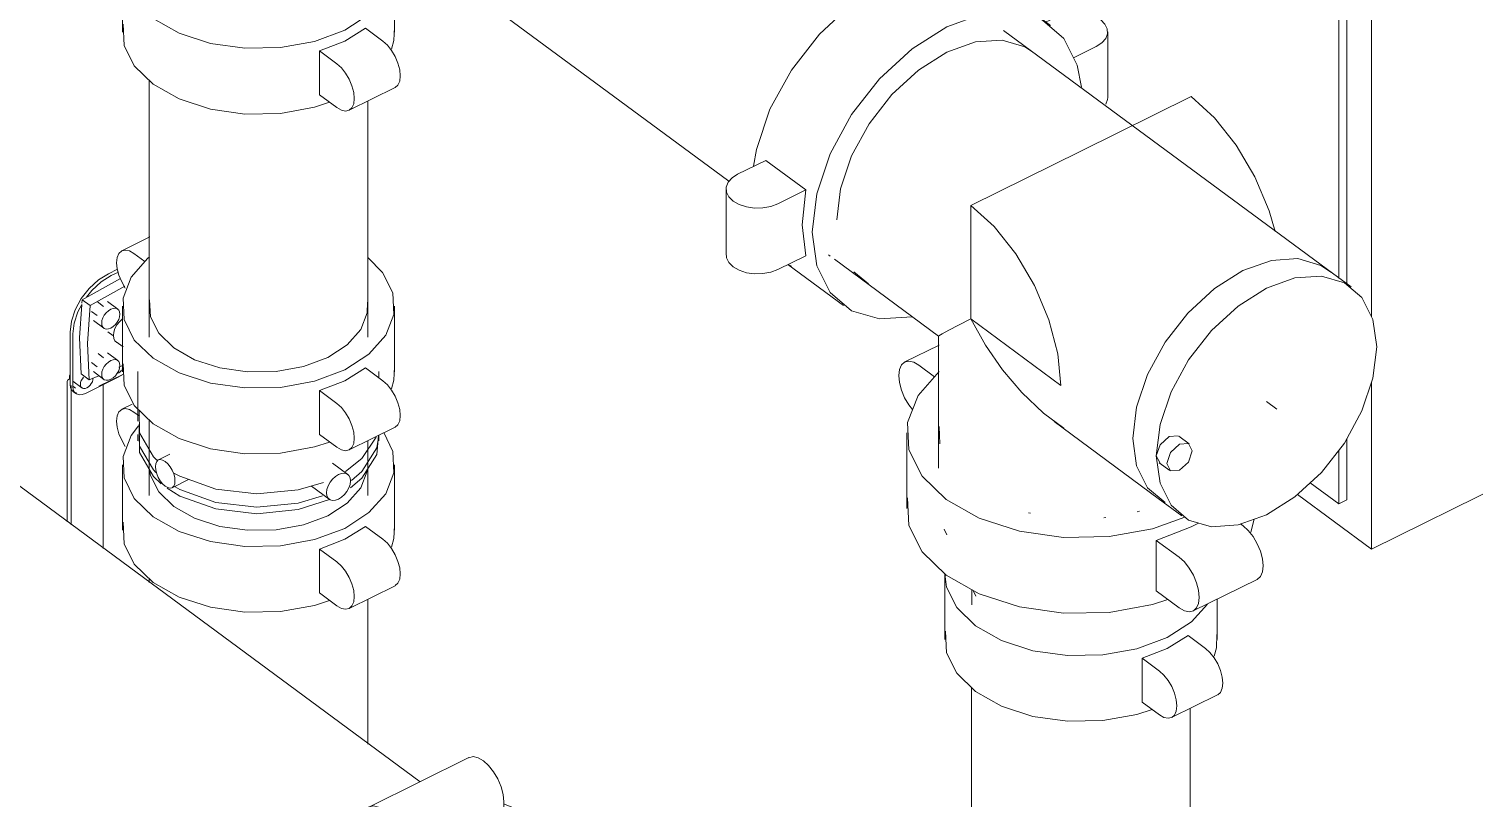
# Model space of a CAD drawing. Header units: metres. Extents: x 63 to 378, y -27 to 78.
# Drawn here: x 319.004 to 320.116, y 0.938 to 1.531 of the extents above; entities that cross this region are included whole.
import ezdxf

# ---------------------------------------------------------------- set-up
doc = ezdxf.new("R2010")
doc.units = ezdxf.units.M
doc.linetypes.add('Center', pattern=[0.03, 0.012, -0.006, 0.006, -0.006])
for name, color, linetype, lineweight in [('M-EQPM', 7, 'Continuous', 18), ('P-PIPE', 7, 'Continuous', 18), ('P-PIPE-CNTR', 7, 'Center', 9)]:
    doc.layers.add(name, color=color, linetype=linetype, lineweight=lineweight)

# ---------------------------------------------------------------- blocks, each defined once
blk = doc.blocks.new('Victaulic-IPS-Tee-Reducing Tee-No 20-25 - AC-V287-3D BOMBAS')
at = {"layer": 'P-PIPE', "color": 11, "true_color": 0xff8080}
for p, q in [((-57.265, 1.3452), (-57.5142, 1.5294)), ((-57.6444, 1.3532), (-57.5642, 1.2939)), ((-57.5642, 1.2939), (-57.5642, 1.1923)), ((-57.4754, 1.2283), (-57.3952, 1.169))]:
    blk.add_line(p, q, dxfattribs=at)
at = {"layer": 'P-PIPE', "color": 11, "lineweight": 9, "true_color": 0xff8080}
for p, q in [((-57.3699, 1.4784), (-57.4547, 1.4365)), ((-57.5395, 1.3946), (-57.4547, 1.4365)), ((-57.5395, 1.3946), (-57.5395, 1.3073)), ((-57.5395, 1.3073), (-57.4701, 1.256))]:
    blk.add_line(p, q, dxfattribs=at)
for points in [[(-57.3699, 1.4784, 0), (-57.352, 1.4621, 0), (-57.3352, 1.4411, 0), (-57.3209, 1.4166, 0), (-57.3098, 1.3904, 0), (-57.3052, 1.3746, 0)], [(-57.4701, 1.256, 0), (-57.4725, 1.2804, 0), (-57.4794, 1.3065, 0), (-57.4905, 1.3328, 0), (-57.5048, 1.3572, 0), (-57.5215, 1.3783, 0), (-57.5395, 1.3946, 0)]]:
    blk.add_polyline3d(points, dxfattribs=at)
at = {"layer": 'P-PIPE', "color": 11, "true_color": 0xff8080}
for points in [[(-57.2625, 1.3432, 0), (-57.2701, 1.3484, 0), (-57.2877, 1.3536, 0), (-57.3081, 1.3522, 0), (-57.3301, 1.3444, 0)], [(-57.3301, 1.3444, 0), (-57.352, 1.3306, 0), (-57.3725, 1.3117, 0), (-57.39, 1.2892, 0), (-57.4035, 1.2644, 0), (-57.412, 1.2392, 0), (-57.4149, 1.2152, 0)], [(-57.5642, 1.2939, 0), (-57.564, 1.2941, 0), (-57.5614, 1.2957, 0), (-57.5563, 1.2985, 0), (-57.5489, 1.3024, 0), (-57.5395, 1.3073, 0)], [(-57.5395, 1.3073, 0), (-57.5282, 1.287, 0), (-57.515, 1.268, 0), (-57.5001, 1.2504, 0), (-57.4835, 1.2347, 0), (-57.468, 1.2231, 0)], [(-57.4149, 1.2152, 0), (-57.412, 1.194, 0), (-57.4035, 1.1772, 0), (-57.39, 1.1658, 0)]]:
    blk.add_polyline3d(points, dxfattribs=at)
blk = doc.blocks.new('Victaulic-IPS-Cap No 60 - Standard 2-V288-3D BOMBAS')
at = {"layer": 'P-PIPE', "color": 11, "true_color": 0xff8080}
for p, q in [((-57.2468, 1.3318), (-57.265, 1.3452)), ((-57.3713, 1.2109), (-57.3793, 1.2168)), ((-57.3967, 1.2018), (-57.3938, 1.196)), ((-57.3944, 1.1964), (-57.3864, 1.1905)), ((-57.3952, 1.169), (-57.377, 1.1556))]:
    blk.add_line(p, q, dxfattribs=at)
for points in [[(-57.3301, 1.3444, 0), (-57.3081, 1.3522, 0), (-57.2877, 1.3536, 0), (-57.2701, 1.3484, 0), (-57.2625, 1.3432, 0)], [(-57.4149, 1.2152, 0), (-57.412, 1.2392, 0), (-57.4035, 1.2644, 0), (-57.39, 1.2892, 0), (-57.3725, 1.3117, 0), (-57.352, 1.3306, 0), (-57.3301, 1.3444, 0)], [(-57.2271, 1.2856, 0), (-57.23, 1.3067, 0), (-57.2385, 1.3236, 0), (-57.2519, 1.335, 0), (-57.2695, 1.3402, 0), (-57.29, 1.3388, 0), (-57.3119, 1.3309, 0)], [(-57.3119, 1.3309, 0), (-57.3338, 1.3171, 0), (-57.3543, 1.2983, 0), (-57.3719, 1.2758, 0), (-57.3853, 1.251, 0), (-57.3938, 1.2258, 0), (-57.3967, 1.2018, 0)], [(-57.3119, 1.1564, 0), (-57.29, 1.1702, 0), (-57.2695, 1.189, 0), (-57.2519, 1.2116, 0), (-57.2385, 1.2363, 0), (-57.23, 1.2616, 0), (-57.2271, 1.2856, 0)], [(-57.39, 1.1658, 0), (-57.4035, 1.1772, 0), (-57.412, 1.194, 0), (-57.4149, 1.2152, 0)], [(-57.3799, 1.2172, 0), (-57.3869, 1.2167, 0), (-57.3938, 1.2103, 0), (-57.3967, 1.2018, 0)], [(-57.3967, 1.2018, 0), (-57.3938, 1.1806, 0), (-57.3853, 1.1637, 0), (-57.3719, 1.1523, 0), (-57.3543, 1.1471, 0), (-57.3338, 1.1485, 0), (-57.3119, 1.1564, 0)], [(-57.3887, 1.1958, 0), (-57.3858, 1.2044, 0), (-57.3788, 1.2108, 0), (-57.3719, 1.2113, 0), (-57.369, 1.2055, 0)], [(-57.369, 1.2055, 0), (-57.3719, 1.197, 0), (-57.3788, 1.1906, 0), (-57.3858, 1.1901, 0), (-57.3887, 1.1958, 0)]]:
    blk.add_polyline3d(points, dxfattribs=at)
blk = doc.blocks.new('Victaulic-IPS-Rigid Coupling Style 07-W07-107 - Standard-V306-3D BOMBAS')
at = {"layer": 'P-PIPE', "color": 11, "true_color": 0xff8080}
for p, q in [((-57.4781, 1.5332), (-57.5244, 1.5674)), ((-57.4739, 1.5397), (-57.4824, 1.5355)), ((-57.434, 1.4777), (-57.434, 1.5283)), ((-57.4604, 1.5083), (-57.443, 1.5169)), ((-57.6972, 1.4293), (-57.7189, 1.4186)), ((-57.6663, 1.4065), (-57.6972, 1.4293)), ((-57.7278, 1.4072), (-57.7278, 1.3566)), ((-57.688, 1.3958), (-57.6663, 1.4065)), ((-57.6663, 1.3559), (-57.688, 1.3452)), ((-57.6802, 1.3491), (-57.6375, 1.3175)), ((-57.6775, 1.3477), (-57.6799, 1.3491)), ((-57.6181, 1.3342), (-57.6296, 1.3435))]:
    blk.add_line(p, q, dxfattribs=at)
for points in [[(-57.6041, 1.5664, 0), (-57.5772, 1.5761, 0), (-57.5522, 1.5778, 0), (-57.5307, 1.5714, 0), (-57.5214, 1.565, 0)], [(-57.7067, 1.4247, 0), (-57.7044, 1.4377, 0), (-57.694, 1.4686, 0), (-57.6775, 1.4988, 0), (-57.656, 1.5265, 0), (-57.6309, 1.5495, 0), (-57.6041, 1.5664, 0)], [(-57.4543, 1.4856, 0), (-57.4575, 1.5026, 0), (-57.4679, 1.5232, 0), (-57.4844, 1.5372, 0), (-57.5059, 1.5435, 0), (-57.5309, 1.5418, 0), (-57.5578, 1.5322, 0)], [(-57.443, 1.5169, 0), (-57.4386, 1.5197, 0), (-57.4356, 1.5231, 0), (-57.4342, 1.5268, 0), (-57.4344, 1.5307, 0), (-57.4362, 1.5343, 0), (-57.4395, 1.5376, 0), (-57.4442, 1.5403, 0), (-57.4498, 1.5421, 0), (-57.456, 1.543, 0), (-57.4624, 1.5428, 0), (-57.4685, 1.5417, 0), (-57.4739, 1.5397, 0)], [(-57.5578, 1.5322, 0), (-57.5846, 1.5153, 0), (-57.6097, 1.4922, 0), (-57.6312, 1.4646, 0), (-57.6477, 1.4343, 0), (-57.658, 1.4034, 0), (-57.6616, 1.374, 0), (-57.658, 1.3481, 0), (-57.6477, 1.3275, 0), (-57.6312, 1.3135, 0), (-57.6097, 1.3072, 0), (-57.5846, 1.3089, 0)], [(-57.6426, 1.3834, 0), (-57.6397, 1.4075, 0), (-57.6312, 1.4327, 0), (-57.6177, 1.4574, 0), (-57.6002, 1.48, 0), (-57.5797, 1.4988, 0), (-57.5578, 1.5126, 0)], [(-57.5578, 1.5126, 0), (-57.5358, 1.5205, 0), (-57.5154, 1.5219, 0), (-57.4978, 1.5167, 0), (-57.4902, 1.5115, 0)], [(-57.434, 1.4777, 0), (-57.4342, 1.4762, 0), (-57.4356, 1.4725, 0)], [(-57.7189, 1.4186, 0), (-57.7232, 1.4158, 0), (-57.7262, 1.4124, 0), (-57.7277, 1.4087, 0), (-57.7275, 1.4048, 0), (-57.7256, 1.4012, 0), (-57.7223, 1.3979, 0), (-57.7177, 1.3953, 0), (-57.712, 1.3934, 0), (-57.7058, 1.3926, 0), (-57.6995, 1.3927, 0), (-57.6934, 1.3938, 0), (-57.688, 1.3958, 0)], [(-57.6663, 1.3559, 0), (-57.6693, 1.3797, 0), (-57.6663, 1.4065, 0)], [(-57.688, 1.3452, 0), (-57.6934, 1.3432, 0), (-57.6995, 1.3421, 0), (-57.7058, 1.342, 0), (-57.712, 1.3428, 0), (-57.7177, 1.3447, 0), (-57.7223, 1.3473, 0), (-57.7256, 1.3506, 0), (-57.7275, 1.3542, 0), (-57.7277, 1.3581, 0)]]:
    blk.add_polyline3d(points, dxfattribs=at)
blk = doc.blocks.new('Victaulic-IPS-Vic-300 MasterSeal Butterfly Valve LH - Standard-V348-3D BOMBAS')
at = {"layer": 'P-PIPE', "color": 11, "true_color": 0xff8080}
for p, q in [((-58.2031, 1.342), (-58.1962, 1.3454)), ((-58.1955, 1.3433), (-58.2011, 1.3405)), ((-58.1906, 1.3323), (-58.2172, 1.3175)), ((-58.2236, 1.3193), (-58.2233, 1.322)), ((-58.2172, 1.3175), (-58.2233, 1.322)), ((-58.2161, 1.313), (-58.2119, 1.3099)), ((-58.2068, 1.3168), (-58.2118, 1.3205)), ((-58.1959, 1.3147), (-58.2039, 1.3206)), ((-58.2147, 1.306), (-58.2067, 1.3001)), ((-58.2326, 1.2566), (-58.2326, 1.2971)), ((-58.2306, 1.2956), (-58.2306, 1.2551)), ((-58.2037, 1.2973), (-58.1998, 1.2944)), ((-58.2068, 1.2773), (-58.211, 1.2805)), ((-58.1959, 1.2752), (-58.2039, 1.2812)), ((-58.1972, 1.2895), (-58.1919, 1.2856)), ((-58.2161, 1.2735), (-58.2119, 1.2704)), ((-58.1952, 1.27), (-58.1922, 1.2714)), ((-58.2348, 1.1508), (-58.2348, 1.259)), ((-58.2331, 1.2624), (-58.2331, 1.2605)), ((-58.2304, 1.2592), (-58.2235, 1.2541)), ((-58.2241, 1.265), (-58.218, 1.2604)), ((-58.2208, 1.2498), (-58.1962, 1.262)), ((-58.218, 1.2604), (-58.2106, 1.2633)), ((-58.2147, 1.2666), (-58.2067, 1.2606)), ((-58.2105, 1.2553), (-58.1915, 1.2647)), ((-58.1962, 1.262), (-58.1914, 1.2646)), ((-58.196, 1.2654), (-58.1952, 1.2657)), ((-58.1804, 1.2666), (-58.1804, 1.2284)), ((-57.995, 1.2619), (-57.995, 1.2666)), ((-58.2318, 1.256), (-58.2318, 1.1485)), ((-58.2305, 1.2553), (-58.2284, 1.2538)), ((-58.2303, 1.2512), (-58.2283, 1.2497)), ((-58.2073, 1.1304), (-58.2073, 1.2565)), ((-58.1718, 1.2293), (-58.1718, 1.1712)), ((-58.1804, 1.2183), (-58.1804, 1.2133)), ((-58.0035, 1.1712), (-58.0035, 1.2134)), ((-57.995, 1.2133), (-57.995, 1.2176)), ((-58.1558, 1.203), (-58.1647, 1.1986)), ((-58.019, 1.1874), (-58.0307, 1.1961)), ((-58.1542, 1.1772), (-58.1414, 1.1835)), ((-58.0469, 1.1785), (-58.0332, 1.1683))]:
    blk.add_line(p, q, dxfattribs=at)
for points in [[(-58.2326, 1.2971, 0), (-58.2316, 1.3054, 0), (-58.2287, 1.3142, 0), (-58.224, 1.3228, 0), (-58.2179, 1.3306, 0), (-58.2107, 1.3372, 0), (-58.2031, 1.342, 0)], [(-58.2233, 1.322, 0), (-58.1962, 1.3371, 0), (-58.1938, 1.3383, 0)], [(-58.2011, 1.3405, 0), (-58.2087, 1.3357, 0), (-58.2158, 1.3291, 0), (-58.2201, 1.324, 0)], [(-58.2237, 1.3184, 0), (-58.2266, 1.3127, 0), (-58.2296, 1.3039, 0), (-58.2306, 1.2956, 0)], [(-58.2241, 1.265, 0), (-58.2254, 1.2927, 0), (-58.2237, 1.3183, 0)], [(-58.2172, 1.3175, 0), (-58.2193, 1.2882, 0), (-58.218, 1.2604, 0)], [(-58.2013, 1.3146, 0), (-58.2031, 1.3135, 0), (-58.2048, 1.3119, 0), (-58.2063, 1.31, 0), (-58.2074, 1.308, 0), (-58.2081, 1.3059, 0), (-58.2083, 1.3039, 0), (-58.2081, 1.3022, 0), (-58.2074, 1.3008, 0), (-58.2063, 1.2998, 0), (-58.2048, 1.2994, 0), (-58.2031, 1.2995, 0), (-58.2013, 1.3001, 0)], [(-58.2013, 1.3001, 0), (-58.1995, 1.3013, 0), (-58.1978, 1.3029, 0), (-58.1963, 1.3047, 0), (-58.1952, 1.3068, 0), (-58.1945, 1.3089, 0), (-58.1943, 1.3109, 0), (-58.1945, 1.3126, 0), (-58.1952, 1.314, 0), (-58.1963, 1.315, 0), (-58.1978, 1.3154, 0), (-58.1995, 1.3153, 0), (-58.2013, 1.3146, 0)], [(-58.1966, 1.2891, 0), (-58.1981, 1.2904, 0), (-58.199, 1.2922, 0), (-58.1993, 1.2945, 0), (-58.199, 1.2971, 0), (-58.1981, 1.2999, 0), (-58.1966, 1.3026, 0), (-58.1947, 1.305, 0), (-58.1925, 1.3071, 0)], [(-58.2013, 1.2751, 0), (-58.2031, 1.274, 0), (-58.2048, 1.2724, 0), (-58.2063, 1.2706, 0), (-58.2074, 1.2685, 0), (-58.2081, 1.2664, 0), (-58.2083, 1.2644, 0), (-58.2081, 1.2627, 0), (-58.2074, 1.2613, 0), (-58.2063, 1.2603, 0), (-58.2048, 1.2599, 0), (-58.2031, 1.26, 0), (-58.2013, 1.2607, 0)], [(-58.2013, 1.2607, 0), (-58.1995, 1.2618, 0), (-58.1978, 1.2634, 0), (-58.1963, 1.2653, 0), (-58.1952, 1.2673, 0), (-58.1945, 1.2694, 0), (-58.1943, 1.2714, 0), (-58.1945, 1.2731, 0), (-58.1952, 1.2745, 0), (-58.1963, 1.2755, 0), (-58.1978, 1.2759, 0), (-58.1995, 1.2758, 0), (-58.2013, 1.2751, 0)], [(-58.1925, 1.2686, 0), (-58.1922, 1.2695, 0), (-58.1921, 1.2704, 0), (-58.1922, 1.2711, 0), (-58.1924, 1.2715, 0)], [(-58.2348, 1.259, 0), (-58.2348, 1.2593, 0), (-58.2347, 1.2597, 0), (-58.2345, 1.26, 0), (-58.2342, 1.2604, 0), (-58.2339, 1.2606, 0), (-58.2336, 1.2608, 0)], [(-58.2326, 1.2646, 0), (-58.233, 1.2636, 0), (-58.2331, 1.2624, 0)], [(-58.2222, 1.2624, 0), (-58.2232, 1.2611, 0), (-58.224, 1.2597, 0), (-58.2245, 1.2582, 0), (-58.2247, 1.2568, 0)], [(-58.2247, 1.2568, 0), (-58.2245, 1.2556, 0), (-58.224, 1.2546, 0), (-58.2232, 1.2539, 0), (-58.2222, 1.2536, 0), (-58.221, 1.2537, 0), (-58.2198, 1.2542, 0), (-58.2185, 1.255, 0), (-58.2173, 1.2561, 0), (-58.2163, 1.2574, 0), (-58.2155, 1.2588, 0), (-58.215, 1.2603, 0), (-58.2149, 1.2617, 0)], [(-58.1952, 1.2657, 0), (-58.1944, 1.2662, 0), (-58.1936, 1.2669, 0), (-58.193, 1.2677, 0)], [(-58.2277, 1.2503, 0), (-58.2297, 1.2509, 0), (-58.2313, 1.2522, 0), (-58.2323, 1.2541, 0), (-58.2326, 1.2566, 0)], [(-58.2306, 1.2551, 0), (-58.2303, 1.2526, 0), (-58.2293, 1.2507, 0), (-58.2277, 1.2494, 0), (-58.2257, 1.2488, 0), (-58.2233, 1.2489, 0), (-58.2208, 1.2498, 0)], [(-58.166, 1.1984, 0), (-58.1685, 1.201, 0), (-58.1792, 1.2194, 0), (-58.1795, 1.2363, 0)], [(-58.1666, 1.189, 0), (-58.1685, 1.1909, 0), (-58.1792, 1.2093, 0), (-58.1795, 1.2261, 0)], [(-58.1626, 1.1803, 0), (-58.1685, 1.1859, 0), (-58.1792, 1.2042, 0), (-58.1795, 1.2211, 0)], [(-57.9972, 1.2161, 0), (-58.008, 1.1998, 0), (-58.0207, 1.1897, 0)], [(-57.9952, 1.2173, 0), (-57.9966, 1.2028, 0), (-58.008, 1.1846, 0), (-58.0168, 1.1771, 0)], [(-57.995, 1.2175, 0), (-57.9966, 1.2079, 0), (-58.008, 1.1897, 0), (-58.0161, 1.1828, 0)], [(-58.1594, 1.1974, 0), (-58.1614, 1.1985, 0), (-58.1632, 1.1989, 0), (-58.1648, 1.1986, 0), (-58.166, 1.1975, 0), (-58.1667, 1.1957, 0), (-58.167, 1.1935, 0), (-58.1667, 1.1908, 0), (-58.166, 1.188, 0), (-58.1648, 1.1851, 0), (-58.1632, 1.1825, 0), (-58.1614, 1.1802, 0), (-58.1594, 1.1784, 0)], [(-58.1541, 1.1773, 0), (-58.1529, 1.1783, 0), (-58.1521, 1.1801, 0), (-58.1519, 1.1823, 0), (-58.1521, 1.185, 0), (-58.1529, 1.1878, 0), (-58.1541, 1.1907, 0), (-58.1557, 1.1933, 0), (-58.1575, 1.1956, 0), (-58.1594, 1.1974, 0)], [(-58.0375, 1.1813, 0), (-58.0571, 1.1756, 0), (-58.0888, 1.1724, 0), (-58.1205, 1.176, 0), (-58.1481, 1.186, 0), (-58.1527, 1.1885, 0)], [(-58.0261, 1.1874, 0), (-58.0285, 1.1859, 0), (-58.0307, 1.1838, 0), (-58.0326, 1.1814, 0), (-58.0341, 1.1787, 0), (-58.035, 1.1759, 0), (-58.0353, 1.1733, 0), (-58.035, 1.171, 0), (-58.0341, 1.1692, 0), (-58.0326, 1.1679, 0), (-58.0307, 1.1674, 0), (-58.0285, 1.1675, 0), (-58.0261, 1.1684, 0)], [(-58.0261, 1.1684, 0), (-58.0237, 1.1699, 0), (-58.0215, 1.1719, 0), (-58.0196, 1.1744, 0), (-58.0181, 1.1771, 0), (-58.0172, 1.1798, 0), (-58.0169, 1.1824, 0), (-58.0172, 1.1847, 0), (-58.0181, 1.1866, 0), (-58.0196, 1.1878, 0), (-58.0215, 1.1884, 0), (-58.0237, 1.1882, 0), (-58.0261, 1.1874, 0)], [(-58.1594, 1.1784, 0), (-58.1575, 1.1773, 0), (-58.1557, 1.1769, 0), (-58.1542, 1.1772, 0)], [(-58.0331, 1.168, 0), (-58.0571, 1.1604, 0), (-58.0888, 1.1572, 0), (-58.1205, 1.1609, 0), (-58.1481, 1.1708, 0), (-58.158, 1.1768, 0)], [(-58.0384, 1.1709, 0), (-58.0571, 1.1654, 0), (-58.0888, 1.1623, 0), (-58.1205, 1.1659, 0), (-58.1481, 1.1759, 0), (-58.1518, 1.1779, 0)]]:
    blk.add_polyline3d(points, dxfattribs=at)
blk = doc.blocks.new('Victaulic-IPS-Rigid Coupling Style 07-W07-107 - Standard-V366-3D BOMBAS')
at = {"layer": 'P-PIPE', "color": 11, "true_color": 0xff8080}
for p, q in [((-58.1712, 1.3703), (-58.1928, 1.3596)), ((-58.1751, 1.3513), (-58.1835, 1.3575)), ((-58.1924, 1.317), (-58.1924, 1.2664)), ((-57.9829, 1.2664), (-57.9829, 1.317)), ((-58.0052, 1.2695), (-57.9919, 1.2596)), ((-58.0273, 1.2421), (-58.0406, 1.252)), ((-58.0406, 1.252), (-58.0406, 1.2182)), ((-58.0179, 1.2063), (-57.9825, 1.2237)), ((-58.0406, 1.2182), (-58.0273, 1.2084))]:
    blk.add_line(p, q, dxfattribs=at)
for points in [[(-58.1835, 1.3575, 0), (-58.1869, 1.3595, 0), (-58.1902, 1.3602, 0), (-58.1929, 1.3596, 0), (-58.1951, 1.3576, 0), (-58.1964, 1.3546, 0), (-58.1969, 1.3505, 0), (-58.1964, 1.3458, 0), (-58.1951, 1.3408, 0), (-58.1929, 1.3357, 0), (-58.1902, 1.331, 0)], [(-58.1714, 1.355, 0), (-58.1727, 1.3539, 0), (-58.1857, 1.3394, 0), (-58.1919, 1.3233, 0), (-58.1911, 1.3068, 0), (-58.1832, 1.2909, 0), (-58.1688, 1.2769, 0)], [(-58.1688, 1.2769, 0), (-58.1488, 1.2656, 0), (-58.1247, 1.2578, 0), (-58.0981, 1.254, 0), (-58.0708, 1.2545, 0), (-58.0446, 1.2593, 0), (-58.0213, 1.268, 0), (-58.0026, 1.28, 0), (-57.9897, 1.2946, 0), (-57.9834, 1.3107, 0), (-57.9843, 1.3272, 0), (-57.9922, 1.343, 0), (-58.0035, 1.3546, 0)], [(-58.1528, 1.2848, 0), (-58.1644, 1.2961, 0), (-58.1707, 1.3088, 0), (-58.1714, 1.322, 0)], [(-58.0037, 1.3201, 0), (-58.0039, 1.3119, 0), (-58.009, 1.299, 0), (-58.0194, 1.2873, 0), (-58.0344, 1.2776, 0), (-58.0531, 1.2706, 0), (-58.0741, 1.2668, 0), (-58.0961, 1.2664, 0), (-58.1174, 1.2694, 0), (-58.1368, 1.2757, 0), (-58.1528, 1.2848, 0)], [(-58.1688, 1.2263, 0), (-58.1832, 1.2404, 0), (-58.1911, 1.2562, 0), (-58.1919, 1.2727, 0)], [(-58.0052, 1.2695, 0), (-58.0213, 1.2595, 0), (-58.0406, 1.252, 0)], [(-57.9831, 1.2703, 0), (-57.9834, 1.2601, 0), (-57.9852, 1.2533, 0)], [(-57.9919, 1.2596, 0), (-57.9884, 1.2564, 0), (-57.9852, 1.2524, 0), (-57.9824, 1.2476, 0), (-57.9803, 1.2426, 0), (-57.9789, 1.2375, 0), (-57.9785, 1.2328, 0), (-57.9789, 1.2288, 0), (-57.9803, 1.2257, 0), (-57.9824, 1.2238, 0)], [(-58.0178, 1.2063, 0), (-58.0157, 1.2082, 0), (-58.0143, 1.2113, 0), (-58.0139, 1.2153, 0), (-58.0143, 1.22, 0), (-58.0157, 1.2251, 0), (-58.0178, 1.2302, 0), (-58.0206, 1.2349, 0), (-58.0238, 1.239, 0), (-58.0273, 1.2421, 0)], [(-58.0329, 1.2124, 0), (-58.0446, 1.2087, 0), (-58.0708, 1.2039, 0), (-58.0981, 1.2034, 0), (-58.1247, 1.2072, 0), (-58.1488, 1.215, 0), (-58.1688, 1.2263, 0)], [(-58.0273, 1.2084, 0), (-58.0238, 1.2064, 0), (-58.0206, 1.2057, 0), (-58.0179, 1.2063, 0)]]:
    blk.add_polyline3d(points, dxfattribs=at)
blk = doc.blocks.new('Victaulic-IPS-Rigid Coupling Style 07-W07-107 - Standard-V368-3D BOMBAS')
at = {"layer": 'P-PIPE', "color": 11, "true_color": 0xff8080}
for p, q in [((-58.1924, 1.5785), (-58.1924, 1.528)), ((-57.9829, 1.528), (-57.9829, 1.5591)), ((-58.0052, 1.5311), (-57.9919, 1.5212)), ((-58.0273, 1.5037), (-58.0406, 1.5136)), ((-58.0406, 1.5136), (-58.0406, 1.4798)), ((-58.0406, 1.4798), (-58.0273, 1.47)), ((-58.0179, 1.4679), (-57.9825, 1.4853))]:
    blk.add_line(p, q, dxfattribs=at)
for points in [[(-58.1924, 1.5785, 0), (-58.1911, 1.5684, 0), (-58.1832, 1.5526, 0), (-58.1688, 1.5385, 0)], [(-58.1688, 1.5385, 0), (-58.1488, 1.5272, 0), (-58.1247, 1.5194, 0), (-58.0981, 1.5156, 0), (-58.0708, 1.5161, 0), (-58.0446, 1.5209, 0), (-58.0213, 1.5296, 0), (-58.0026, 1.5416, 0), (-57.9902, 1.5553, 0)], [(-58.1688, 1.4879, 0), (-58.1832, 1.502, 0), (-58.1911, 1.5178, 0), (-58.1919, 1.5343, 0)], [(-58.0052, 1.5311, 0), (-58.0213, 1.5211, 0), (-58.0406, 1.5136, 0)], [(-57.9831, 1.5318, 0), (-57.9834, 1.5217, 0), (-57.9852, 1.5149, 0)], [(-57.9919, 1.5212, 0), (-57.9884, 1.518, 0), (-57.9852, 1.514, 0), (-57.9824, 1.5092, 0), (-57.9803, 1.5042, 0), (-57.9789, 1.4991, 0), (-57.9785, 1.4944, 0), (-57.9789, 1.4904, 0), (-57.9803, 1.4873, 0), (-57.9824, 1.4854, 0)], [(-58.0178, 1.4679, 0), (-58.0157, 1.4698, 0), (-58.0143, 1.4729, 0), (-58.0139, 1.4769, 0), (-58.0143, 1.4816, 0), (-58.0157, 1.4867, 0), (-58.0178, 1.4918, 0), (-58.0206, 1.4965, 0), (-58.0238, 1.5006, 0), (-58.0273, 1.5037, 0)], [(-58.0329, 1.474, 0), (-58.0446, 1.4703, 0), (-58.0708, 1.4655, 0), (-58.0981, 1.465, 0), (-58.1247, 1.4688, 0), (-58.1488, 1.4766, 0), (-58.1688, 1.4879, 0)], [(-58.0273, 1.47, 0), (-58.0238, 1.468, 0), (-58.0206, 1.4673, 0), (-58.0179, 1.4679, 0)]]:
    blk.add_polyline3d(points, dxfattribs=at)
blk = doc.blocks.new('Victaulic-IPS-Reducer No 50-51 - AC-2757353-3D BOMBAS')
at = {"layer": 'P-PIPE', "color": 11, "true_color": 0xff8080}
for p, q in [((-57.56, 1.1454), (-57.5579, 1.141)), ((-57.5388, 1.0987), (-57.5388, 1.0871)), ((-57.5376, 1.098), (-57.5356, 1.0937))]:
    blk.add_line(p, q, dxfattribs=at)
blk = doc.blocks.new('Victaulic-IPS-Rigid Coupling Style 07-W07-107 - Standard-V370-3D BOMBAS')
at = {"layer": 'P-PIPE', "color": 11, "true_color": 0xff8080}
for p, q in [((-57.5639, 1.2871), (-57.5903, 1.2741)), ((-57.5673, 1.2626), (-57.5794, 1.2716)), ((-57.5633, 1.2111), (-57.5639, 1.2244)), ((-57.5888, 1.2195), (-57.5888, 1.1612)), ((-57.4935, 1.1576), (-57.4951, 1.1579)), ((-57.4097, 1.1591), (-57.4114, 1.1587)), ((-57.4356, 1.1543), (-57.437, 1.1541)), ((-57.332, 1.1494), (-57.3299, 1.1479)), ((-57.3213, 1.153), (-57.324, 1.143)), ((-57.3791, 1.1236), (-57.3968, 1.1366)), ((-57.3968, 1.1366), (-57.3968, 1.0978)), ((-57.3683, 1.0823), (-57.3191, 1.1066)), ((-57.3968, 1.0978), (-57.3791, 1.0847))]:
    blk.add_line(p, q, dxfattribs=at)
for points in [[(-57.5794, 1.2716, 0), (-57.5834, 1.2739, 0), (-57.5872, 1.2747, 0), (-57.5904, 1.274, 0), (-57.5928, 1.2718, 0), (-57.5944, 1.2682, 0), (-57.5949, 1.2636, 0), (-57.5944, 1.2582, 0), (-57.5928, 1.2524, 0), (-57.5904, 1.2465, 0), (-57.5872, 1.2411, 0), (-57.5843, 1.2374, 0)], [(-57.5637, 1.2667, 0), (-57.5801, 1.2481, 0), (-57.5881, 1.2275, 0), (-57.5871, 1.2064, 0), (-57.5769, 1.1861, 0), (-57.5585, 1.1682, 0)], [(-57.5585, 1.1099, 0), (-57.5769, 1.1279, 0), (-57.5871, 1.1481, 0), (-57.5881, 1.1693, 0)], [(-57.5585, 1.1682, 0), (-57.533, 1.1537, 0), (-57.5021, 1.1437, 0), (-57.4681, 1.1388, 0), (-57.4331, 1.1395, 0), (-57.3996, 1.1456, 0), (-57.3747, 1.1544, 0)], [(-57.3643, 1.1499, 0), (-57.3698, 1.147, 0), (-57.3968, 1.1366, 0)], [(-57.3299, 1.1479, 0), (-57.3259, 1.1443, 0), (-57.3222, 1.1396, 0), (-57.319, 1.1341, 0), (-57.3166, 1.1283, 0), (-57.315, 1.1225, 0), (-57.3145, 1.117, 0), (-57.315, 1.1124, 0), (-57.3166, 1.1088, 0), (-57.319, 1.1066, 0)], [(-57.3791, 1.0847, 0), (-57.3751, 1.0824, 0), (-57.3714, 1.0816, 0), (-57.3682, 1.0823, 0), (-57.3657, 1.0846, 0), (-57.3642, 1.0881, 0), (-57.3637, 1.0927, 0), (-57.3642, 1.0982, 0), (-57.3657, 1.104, 0), (-57.3682, 1.1098, 0), (-57.3714, 1.1153, 0), (-57.3751, 1.12, 0), (-57.3791, 1.1236, 0)], [(-57.3878, 1.091, 0), (-57.3996, 1.0873, 0), (-57.4331, 1.0812, 0), (-57.4681, 1.0805, 0), (-57.5021, 1.0854, 0), (-57.533, 1.0954, 0), (-57.5585, 1.1099, 0)]]:
    blk.add_polyline3d(points, dxfattribs=at)
blk = doc.blocks.new('Victaulic-IPS-Rigid Coupling Style 07-W07-107 - Standard-V371-3D BOMBAS')
at = {"layer": 'P-PIPE', "color": 11, "true_color": 0xff8080}
for p, q in [((-57.5595, 1.1108), (-57.5595, 1.0603)), ((-57.3499, 1.0603), (-57.3499, 1.0914)), ((-57.3723, 1.0634), (-57.3589, 1.0535)), ((-57.3943, 1.036), (-57.4077, 1.0459)), ((-57.4077, 1.0459), (-57.4077, 1.0121)), ((-57.4077, 1.0121), (-57.3943, 1.0023)), ((-57.3849, 1.0002), (-57.3495, 1.0177))]:
    blk.add_line(p, q, dxfattribs=at)
for points in [[(-57.5595, 1.1108, 0), (-57.5581, 1.1007, 0), (-57.5502, 1.0849, 0), (-57.5358, 1.0708, 0)], [(-57.5358, 1.0708, 0), (-57.5159, 1.0595, 0), (-57.4918, 1.0517, 0), (-57.4651, 1.0479, 0), (-57.4378, 1.0484, 0), (-57.4116, 1.0532, 0), (-57.3884, 1.0619, 0), (-57.3696, 1.0739, 0), (-57.3573, 1.0876, 0)], [(-57.5358, 1.0202, 0), (-57.5502, 1.0343, 0), (-57.5581, 1.0501, 0), (-57.5589, 1.0666, 0)], [(-57.3723, 1.0634, 0), (-57.3884, 1.0534, 0), (-57.4077, 1.0459, 0)], [(-57.3501, 1.0642, 0), (-57.3504, 1.054, 0), (-57.3521, 1.0475, 0)], [(-57.3589, 1.0535, 0), (-57.3554, 1.0504, 0), (-57.3522, 1.0463, 0), (-57.3494, 1.0416, 0), (-57.3473, 1.0365, 0), (-57.346, 1.0314, 0), (-57.3455, 1.0267, 0), (-57.346, 1.0227, 0), (-57.3473, 1.0196, 0), (-57.3494, 1.0177, 0)], [(-57.3848, 1.0002, 0), (-57.3827, 1.0021, 0), (-57.3814, 1.0052, 0), (-57.3809, 1.0092, 0), (-57.3814, 1.0139, 0), (-57.3827, 1.019, 0), (-57.3848, 1.0241, 0), (-57.3876, 1.0288, 0), (-57.3908, 1.0329, 0), (-57.3943, 1.036, 0)], [(-57.3999, 1.0063, 0), (-57.4116, 1.0026, 0), (-57.4378, 0.9978, 0), (-57.4651, 0.9973, 0), (-57.4918, 1.0011, 0), (-57.5159, 1.0089, 0), (-57.5358, 1.0202, 0)], [(-57.3943, 1.0023, 0), (-57.3908, 1.0003, 0), (-57.3876, 0.9996, 0), (-57.3849, 1.0002, 0)]]:
    blk.add_polyline3d(points, dxfattribs=at)
blk = doc.blocks.new('Victaulic-IPS-Rigid Coupling Style 07-W07-107 - Standard-V391-3D BOMBAS')
at = {"layer": 'P-PIPE', "color": 11, "true_color": 0xff8080}
for p, q in [((-58.1848, 1.2415), (-58.1928, 1.2376)), ((-58.1792, 1.2323), (-58.1835, 1.2355)), ((-58.1924, 1.1949), (-58.1924, 1.1444)), ((-57.9829, 1.1444), (-57.9829, 1.1949)), ((-58.0052, 1.1474), (-57.9919, 1.1376)), ((-58.0273, 1.1201), (-58.0406, 1.1299)), ((-58.0406, 1.1299), (-58.0406, 1.0962)), ((-58.0179, 1.0842), (-57.9825, 1.1017)), ((-58.0406, 1.0962), (-58.0273, 1.0863))]:
    blk.add_line(p, q, dxfattribs=at)
for points in [[(-58.1835, 1.2355, 0), (-58.1869, 1.2375, 0), (-58.1902, 1.2382, 0), (-58.1929, 1.2375, 0), (-58.1951, 1.2356, 0), (-58.1964, 1.2325, 0), (-58.1969, 1.2285, 0), (-58.1964, 1.2238, 0), (-58.1951, 1.2188, 0), (-58.1929, 1.2137, 0), (-58.1902, 1.209, 0)], [(-58.1799, 1.2249, 0), (-58.1857, 1.2173, 0), (-58.1919, 1.2013, 0), (-58.1911, 1.1847, 0), (-58.1832, 1.1689, 0), (-58.1688, 1.1549, 0)], [(-58.1688, 1.1549, 0), (-58.1488, 1.1435, 0), (-58.1247, 1.1357, 0), (-58.0981, 1.1319, 0), (-58.0708, 1.1325, 0), (-58.0446, 1.1372, 0), (-58.0213, 1.1459, 0), (-58.0026, 1.158, 0), (-57.9897, 1.1725, 0), (-57.9834, 1.1886, 0), (-57.9843, 1.2052, 0), (-57.9912, 1.2196, 0)], [(-58.1528, 1.1628, 0), (-58.1644, 1.174, 0), (-58.1707, 1.1867, 0), (-58.1715, 1.1904, 0)], [(-58.0038, 1.1912, 0), (-58.0039, 1.1899, 0), (-58.009, 1.177, 0), (-58.0194, 1.1653, 0), (-58.0344, 1.1556, 0), (-58.0531, 1.1486, 0), (-58.0741, 1.1448, 0), (-58.0961, 1.1444, 0), (-58.1174, 1.1474, 0), (-58.1368, 1.1537, 0), (-58.1528, 1.1628, 0)], [(-58.1688, 1.1043, 0), (-58.1832, 1.1183, 0), (-58.1911, 1.1341, 0), (-58.1919, 1.1507, 0)], [(-58.0052, 1.1474, 0), (-58.0213, 1.1375, 0), (-58.0406, 1.1299, 0)], [(-57.9831, 1.1482, 0), (-57.9834, 1.138, 0), (-57.9852, 1.1313, 0)], [(-57.9919, 1.1376, 0), (-57.9884, 1.1344, 0), (-57.9852, 1.1303, 0), (-57.9824, 1.1256, 0), (-57.9803, 1.1205, 0), (-57.9789, 1.1155, 0), (-57.9785, 1.1108, 0), (-57.9789, 1.1068, 0), (-57.9803, 1.1037, 0), (-57.9824, 1.1018, 0)], [(-58.0178, 1.0843, 0), (-58.0157, 1.0862, 0), (-58.0143, 1.0893, 0), (-58.0139, 1.0933, 0), (-58.0143, 1.098, 0), (-58.0157, 1.1031, 0), (-58.0178, 1.1081, 0), (-58.0206, 1.1129, 0), (-58.0238, 1.1169, 0), (-58.0273, 1.1201, 0)], [(-58.0329, 1.0904, 0), (-58.0446, 1.0866, 0), (-58.0708, 1.0819, 0), (-58.0981, 1.0814, 0), (-58.1247, 1.0851, 0), (-58.1488, 1.0929, 0), (-58.1688, 1.1043, 0)], [(-58.0273, 1.0863, 0), (-58.0238, 1.0843, 0), (-58.0206, 1.0836, 0), (-58.0179, 1.0842, 0)]]:
    blk.add_polyline3d(points, dxfattribs=at)
blk = doc.blocks.new('Victaulic-IPS-Rigid Coupling Style 07-W07-107 - AC-V480-3D BOMBAS')
at = {"layer": 'P-PIPE', "color": 11, "true_color": 0xff8080}
for p, q in [((-57.9257, 0.9694), (-58.0023, 0.9315)), ((-57.8989, 0.9354), (-57.8989, 0.9062)), ((-57.8312, 0.8887), (-57.8785, 0.9237)), ((-58.0071, 0.9208), (-58.0071, 0.8916)), ((-57.9024, 0.9055), (-57.8989, 0.9062)), ((-58.0071, 0.8916), (-57.9756, 0.8683)), ((-57.9756, 0.8683), (-57.9756, 0.8975)), ((-57.9756, 0.8683), (-57.972, 0.8711)), ((-58.0747, 0.6581), (-58.0275, 0.6232)), ((-58.0058, 0.6431), (-58.0187, 0.6537)), ((-58.0071, 0.6145), (-58.0071, 0.6114)), ((-57.9756, 0.5881), (-57.9756, 0.6116)), ((-57.9803, 0.5774), (-57.9431, 0.5958))]:
    blk.add_line(p, q, dxfattribs=at)
for points in [[(-57.9258, 0.9693, 0), (-57.9225, 0.9701, 0), (-57.9187, 0.9692, 0), (-57.9146, 0.9669, 0), (-57.9106, 0.9632, 0), (-57.9068, 0.9584, 0), (-57.9035, 0.9529, 0), (-57.901, 0.9469, 0), (-57.8994, 0.941, 0), (-57.8989, 0.9354, 0)], [(-57.9756, 0.8975, 0), (-57.9761, 0.9031, 0), (-57.9777, 0.909, 0), (-57.9802, 0.915, 0), (-57.9834, 0.9205, 0), (-57.9872, 0.9253, 0), (-57.9913, 0.929, 0), (-57.9954, 0.9313, 0), (-57.9992, 0.9322, 0), (-58.0025, 0.9314, 0), (-58.005, 0.9292, 0), (-58.0065, 0.9256, 0), (-58.0071, 0.9208, 0)], [(-57.8982, 0.9335, 0), (-57.8862, 0.9286, 0), (-57.8748, 0.9207, 0)], [(-58.067, 0.6532, 0), (-58.0873, 0.6704, 0), (-58.1001, 0.6958, 0), (-58.1044, 0.7277, 0), (-58.1001, 0.7639, 0), (-58.0873, 0.8019, 0), (-58.067, 0.8392, 0), (-58.0405, 0.8732, 0), (-58.0097, 0.9016, 0), (-58.0072, 0.9035, 0)], [(-57.9372, 0.8933, 0), (-57.9178, 0.9014, 0), (-57.9071, 0.9045, 0)], [(-57.8022, 0.8325, 0), (-57.8059, 0.851, 0), (-57.8187, 0.8764, 0), (-57.839, 0.8936, 0), (-57.8654, 0.9014, 0), (-57.8963, 0.8994, 0), (-57.9293, 0.8875, 0)], [(-57.9673, 0.8747, 0), (-57.9566, 0.8822, 0), (-57.9372, 0.8933, 0)], [(-57.9293, 0.8875, 0), (-57.9624, 0.8667, 0), (-57.9932, 0.8383, 0), (-58.0197, 0.8043, 0), (-58.04, 0.767, 0), (-58.0528, 0.729, 0), (-58.0571, 0.6928, 0), (-58.0528, 0.6609, 0), (-58.04, 0.6355, 0), (-58.0197, 0.6183, 0), (-57.9932, 0.6104, 0), (-57.9645, 0.6121, 0)], [(-57.9293, 0.8647, 0), (-57.902, 0.8745, 0), (-57.8765, 0.8763, 0), (-57.8546, 0.8698, 0), (-57.8452, 0.8633, 0)], [(-58.035, 0.7037, 0), (-58.0314, 0.7336, 0), (-58.0209, 0.7651, 0), (-58.0041, 0.7959, 0), (-57.9822, 0.824, 0), (-57.9567, 0.8475, 0), (-57.9293, 0.8647, 0)], [(-58.0071, 0.6114, 0), (-58.0065, 0.6059, 0), (-58.005, 0.5999, 0), (-58.0025, 0.594, 0), (-57.9992, 0.5884, 0), (-57.9954, 0.5836, 0), (-57.9913, 0.5799, 0), (-57.9872, 0.5776, 0), (-57.9834, 0.5767, 0), (-57.9802, 0.5775, 0), (-57.9777, 0.5797, 0), (-57.9761, 0.5834, 0), (-57.9756, 0.5881, 0)]]:
    blk.add_polyline3d(points, dxfattribs=at)
blk = doc.blocks.new('TAA - Ayura Etapa 3 T - TAA - Ayura Etapa 3 T-2912359-3D BOMBAS')
at = {"layer": 'M-EQPM'}
for p, q in [((-57.2311, 1.309), (-57.2311, 2.1736)), ((-57.2562, 1.3382), (-57.2562, 2.1612)), ((-57.2501, 2.1642), (-57.2501, 1.3335)), ((-57.2311, 1.1299), (-56.7728, 1.3564)), ((-57.2311, 1.1299), (-57.2311, 1.2582)), ((-57.2501, 1.215), (-57.2501, 1.1678)), ((-57.2562, 1.1648), (-57.2562, 1.2061)), ((-57.2782, 1.181), (-57.2562, 1.1648)), ((-57.2881, 1.1719), (-57.2311, 1.1299)), ((-57.2501, 1.1678), (-57.2562, 1.1648))]:
    blk.add_line(p, q, dxfattribs=at)

msp = doc.modelspace()

# ---------------------------------------------------------------- linework, layer by layer
at = {"layer": 'P-PIPE', "color": 11, "true_color": 0xff8080}
for p, q in [((319.3047, 0.9508), (317.235, 2.4801)), ((319.243, 1.6343), (319.5424, 1.4132)), ((319.0962, 1.4909), (319.0962, 1.2932)), ((319.2644, 1.2932), (319.2644, 1.4749)), ((319.6189, 1.3566), (319.6203, 1.3555)), ((319.0961, 1.1072), (319.0961, 1.1042)), ((319.2644, 0.9798), (319.2644, 1.0913)), ((319.7291, 1.0232), (319.7291, 0.8283)), ((319.8974, 0.8283), (319.8974, 1.0073))]:
    msp.add_line(p, q, dxfattribs=at)
at = {"layer": 'P-PIPE-CNTR', "color": 11, "true_color": 0xff8080}
msp.add_line((319.956, 1.2437), (319.9641, 1.2377), dxfattribs=at)

# ---------------------------------------------------------------- block references
at = {"layer": 'M-EQPM'}
msp.add_blockref('TAA - Ayura Etapa 3 T - TAA - Ayura Etapa 3 T-2912359-3D BOMBAS', (377.268, 0), dxfattribs=at)
at = {"layer": 'P-PIPE', "color": 11, "true_color": 0xff8080}
for name in ['Victaulic-IPS-Rigid Coupling Style 07-W07-107 - Standard-V368-3D BOMBAS', 'Victaulic-IPS-Rigid Coupling Style 07-W07-107 - Standard-V306-3D BOMBAS', 'Victaulic-IPS-Tee-Reducing Tee-No 20-25 - AC-V287-3D BOMBAS', 'Victaulic-IPS-Rigid Coupling Style 07-W07-107 - Standard-V366-3D BOMBAS', 'Victaulic-IPS-Cap No 60 - Standard 2-V288-3D BOMBAS', 'Victaulic-IPS-Vic-300 MasterSeal Butterfly Valve LH - Standard-V348-3D BOMBAS', 'Victaulic-IPS-Rigid Coupling Style 07-W07-107 - Standard-V370-3D BOMBAS', 'Victaulic-IPS-Rigid Coupling Style 07-W07-107 - Standard-V391-3D BOMBAS', 'Victaulic-IPS-Reducer No 50-51 - AC-2757353-3D BOMBAS', 'Victaulic-IPS-Rigid Coupling Style 07-W07-107 - Standard-V371-3D BOMBAS', 'Victaulic-IPS-Rigid Coupling Style 07-W07-107 - AC-V480-3D BOMBAS']:
    msp.add_blockref(name, (377.268, 0), dxfattribs=at)

doc.saveas('drawing.dxf')
